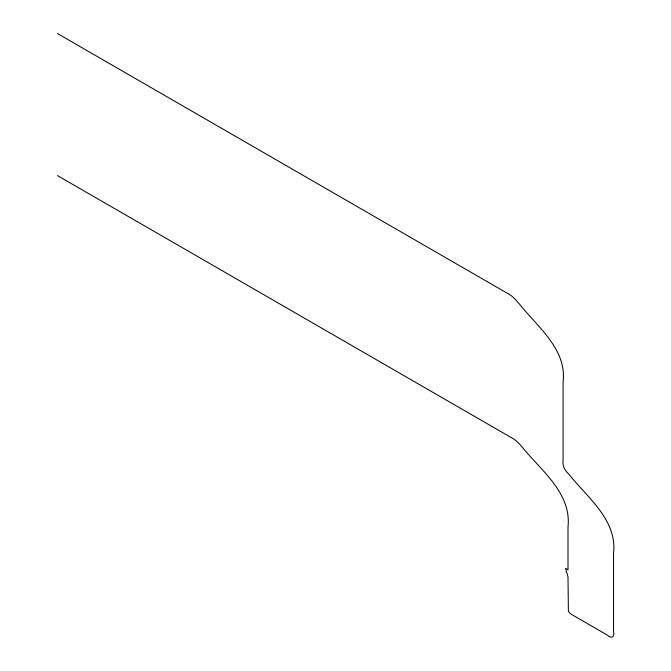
<?xml version="1.0" encoding="UTF-8"?>
<svg xmlns="http://www.w3.org/2000/svg" width="671" height="671" viewBox="0 0 671 671"><rect width="100%" height="100%" fill="white"/><g stroke="black" fill="none" stroke-linecap="round" stroke-linejoin="round"><path stroke-width="1.01" d="M57.48 33.55L507.368 293.294C512.543 295.71 516.091 300.256 519.748 304.458C537.983 327.347 567.096 349.448 563.078 382.277L563.078 460.398C562.223 465.699 564.814 470.472 568.656 473.936C587.175 497.471 617.505 519.79 613.52 553.441L613.52 631.57C615.097 636.947 611.239 639.178 607.364 635.118L571.776 614.552L569.327 612.707L568.396 611.088L568.002 576.884L565.536 568.354L568.002 569.78L568.002 527.163C571.759 492.975 540.893 470.505 521.904 446.752C518.666 442.751 514.858 439.211 510.186 436.964L57.48 175.601"/></g></svg>
